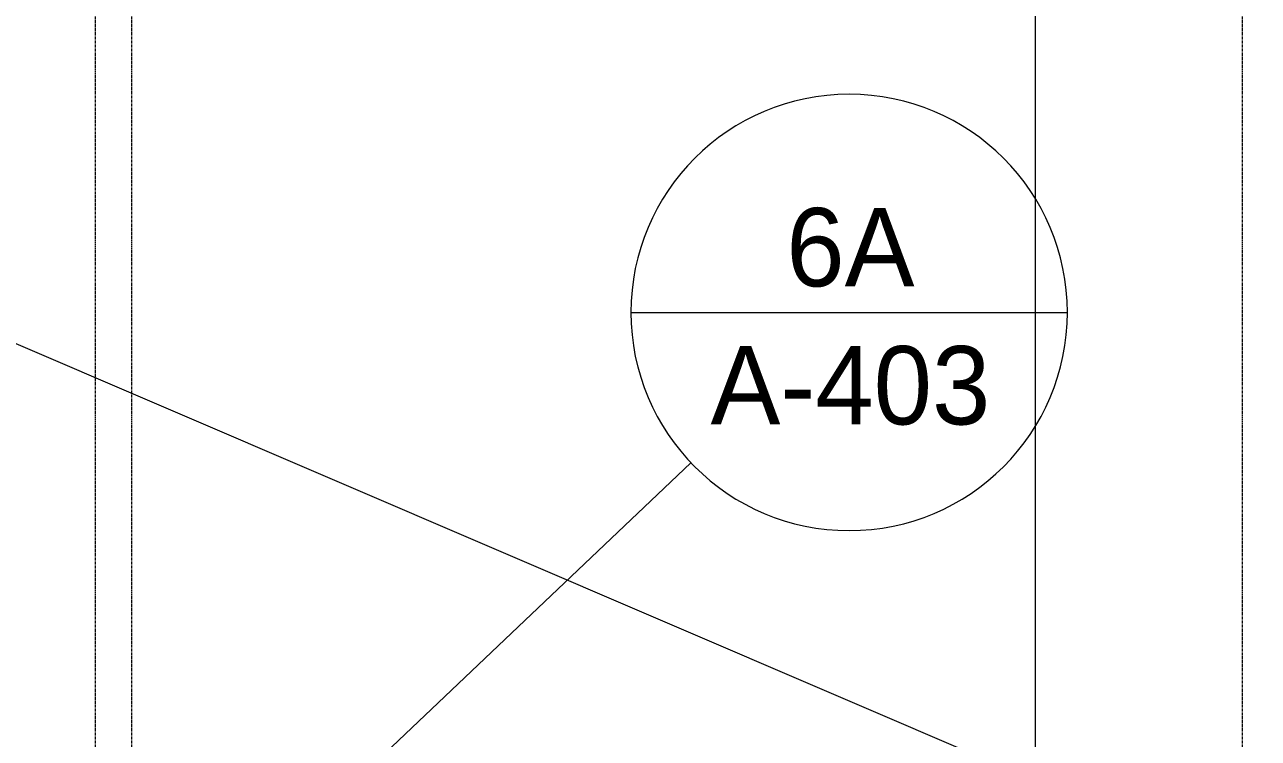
# Model space of a CAD drawing. Header units: inches. Extents: x -23445 to -32, y -314 to 853.
# Drawn here: x -22810.9 to -22539.6, y 301.8 to 458.8 of the extents above; entities that cross this region are included whole.
import ezdxf

# ---------------------------------------------------------------- set-up
doc = ezdxf.new("R2010")
doc.units = ezdxf.units.IN
doc.header["$MEASUREMENT"] = 0
doc.linetypes.add('Grid Line 1_2_', pattern=[0.875, 0.5, -0.125, 0.125, -0.125])
for name, color, linetype, lineweight in [('A-ANNO-IDEN', 131, 'Continuous', 9), ('A-ANNO-SYMB', 150, 'Continuous', 9), ('G-ANNO-SYMB', 111, 'Continuous', 9), ('S-GRID', 1, 'Continuous', 9)]:
    doc.layers.add(name, color=color, linetype=linetype, lineweight=lineweight)
doc.styles.add('Century Gothic', font='GOTHIC.TTF', dxfattribs={"height": 17.245342})

# ---------------------------------------------------------------- blocks, each defined once
blk = doc.blocks.new('Section - Callout Head-19020-Building Section - North_South looking West _ Clinic')
at = {"layer": 'A-ANNO-SYMB'}
blk.add_line((-22677.54, 395.52), (-22581.54, 395.52), dxfattribs=at)
for start, end in [(0, 180), (180, 360)]:
    blk.add_arc((-22629.54, 395.52), 48, start, end, dxfattribs=at)

msp = doc.modelspace()

# ---------------------------------------------------------------- linework, layer by layer
at = {"layer": 'A-ANNO-IDEN', "color": 153}
msp.add_line((-22178.37, 116.58), (-22961.23, 452.28), dxfattribs=at)
at = {"layer": 'A-ANNO-SYMB'}
msp.add_line((-22772.41, 259.76), (-22664.33, 362.46), dxfattribs=at)
at = {"layer": 'G-ANNO-SYMB'}
msp.add_line((-22588.63, 545.16), (-22588.63, -79.66), dxfattribs=at)
at = {"layer": 'S-GRID', "linetype": 'Grid Line 1_2_'}
for p, q in [((-22795.3, -273.16), (-22795.3, 738.66)), ((-22795.3, -273.16), (-22795.3, 738.66)), ((-22787.3, -273.16), (-22787.3, 738.66)), ((-22787.3, -273.16), (-22787.3, 738.66)), ((-22543.05, -273.16), (-22543.05, 738.66)), ((-22543.05, -273.16), (-22543.05, 738.66))]:
    msp.add_line(p, q, dxfattribs=at)

# ---------------------------------------------------------------- block references
at = {"layer": 'A-ANNO-SYMB'}
msp.add_blockref('Section - Callout Head-19020-Building Section - North_South looking West _ Clinic', (0, 0), dxfattribs=at)

# ---------------------------------------------------------------- texts
at = {"layer": 'A-ANNO-SYMB', "char_height": 17.245, "attachment_point": 2, "line_spacing_factor": 0.984117, "style": 'Century Gothic'}
for s, insert, width in [('6A', (-22629.26, 418.5), 36.936), ('A-403', (-22629.26, 388.12), 77.76)]:
    msp.add_mtext(s, dxfattribs=dict(at, insert=insert, width=width))

doc.saveas('drawing.dxf')
